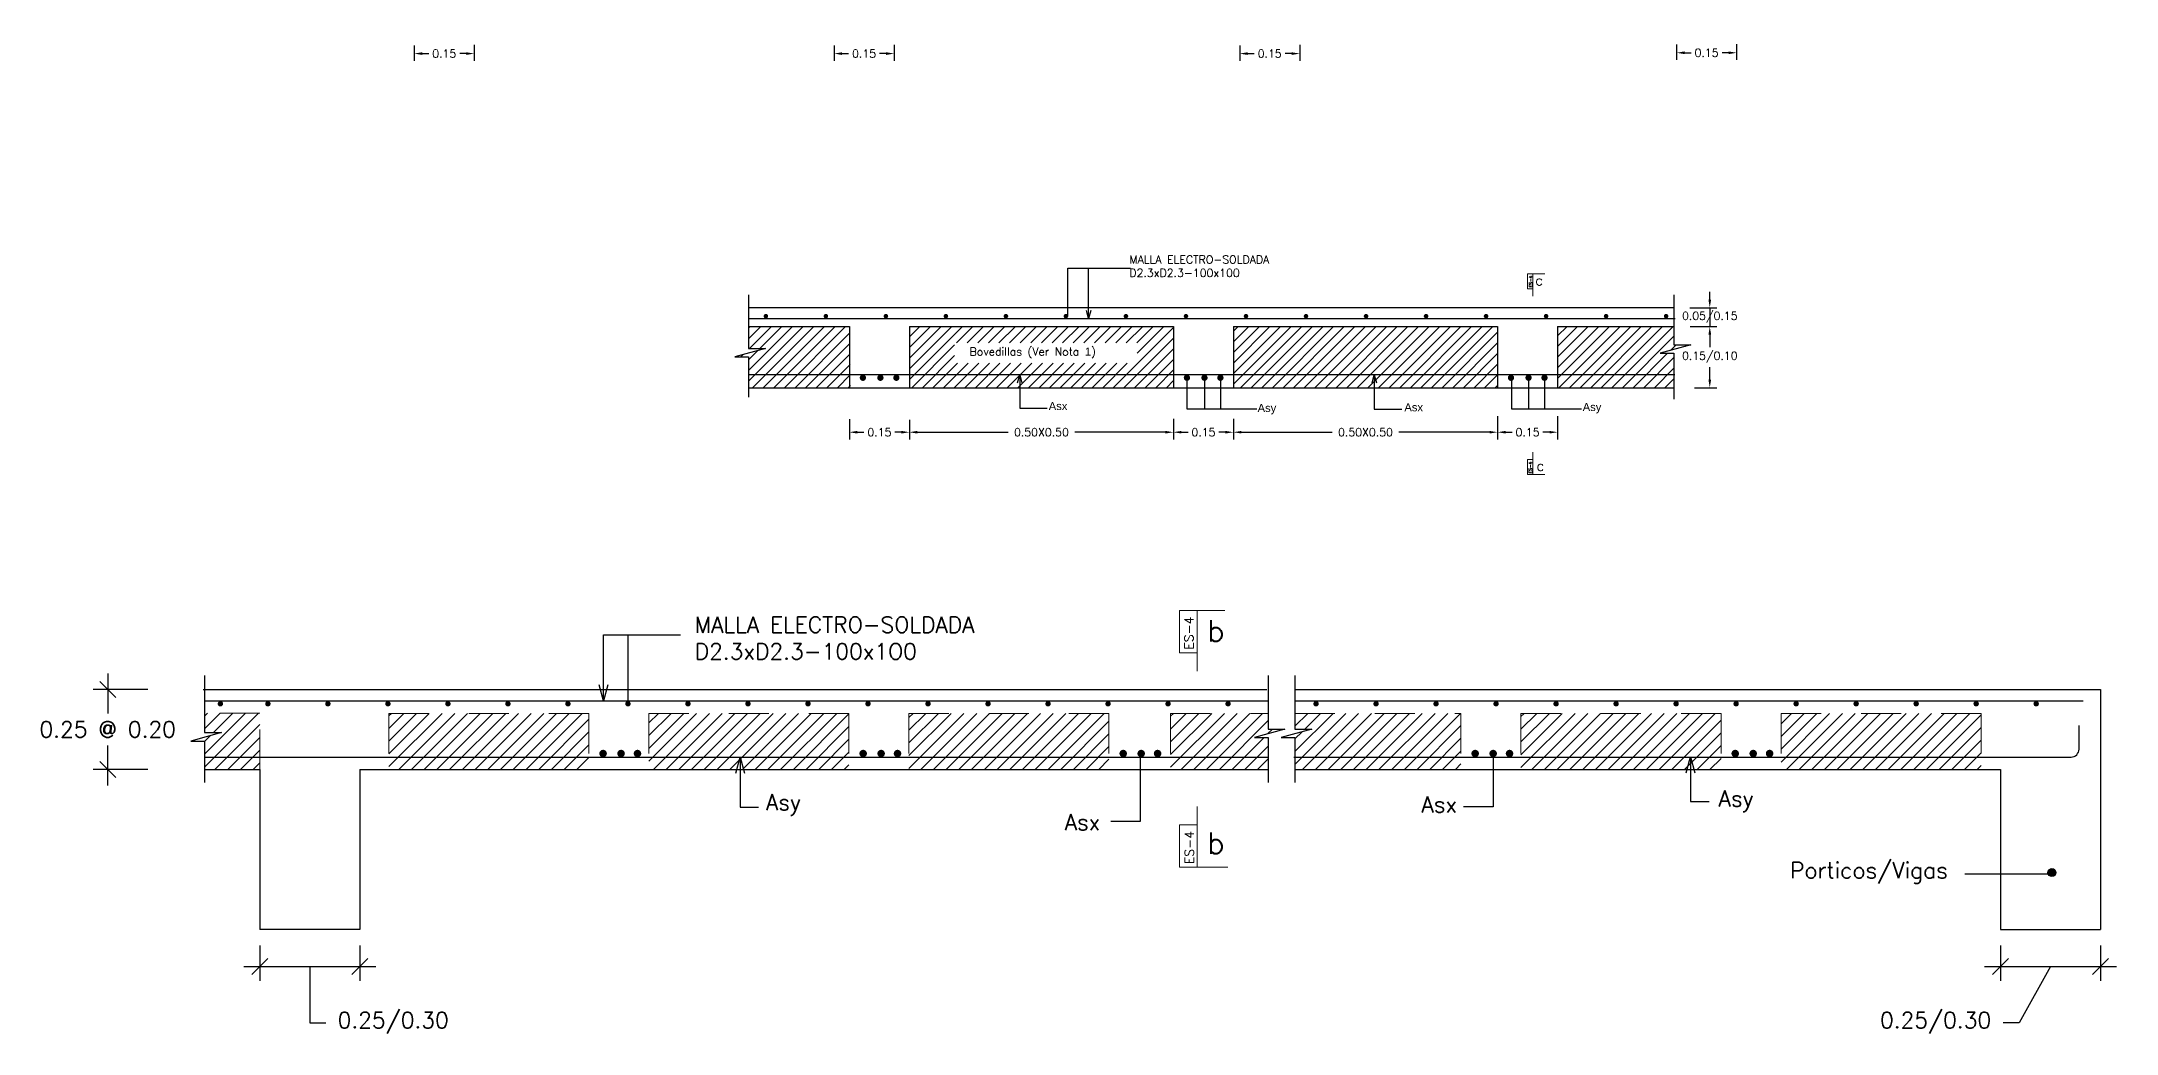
# Model space of a CAD drawing. Header units: metres. Extents: x -44 to 358, y -246 to 48.
# Drawn here: x 3.94 to 9.13, y 15.03 to 17.51 of the extents above; entities that cross this region are included whole.
import ezdxf

# ---------------------------------------------------------------- set-up
doc = ezdxf.new("R2010")
doc.units = ezdxf.units.M
doc.header["$LTSCALE"] = 0.3
doc.header["$PDMODE"] = 3
doc.linetypes.add('HIDDEN2', pattern=[4.7625, 3.175, -1.5875])
for name, color, linetype in [('ACERO', 5, 'Continuous'), ('BP', 3, 'Continuous'), ('DIMTEXTO', 4, 'Continuous'), ('HATCH MUROS', 8, 'Continuous'), ('TEXTOS', 4, 'Continuous')]:
    doc.layers.add(name, color=color, linetype=linetype)
doc.layers.add('BOVEDILLA', color=8, linetype='Continuous', lineweight=5)
doc.layers.add('DETALLES', color=7, linetype='Continuous', lineweight=20)
doc.styles.add('SIMPLEX', font='simplex_.ttf', dxfattribs={"height": 0.2})
doc.styles.add('SMPLEX', font='simplex.shx')
doc.dimstyles.new('Copy of DIM20', dxfattribs={"dimscale": 0.2, "dimtxt": 0.2, "dimasz": 0.2, "dimexe": 0.18, "dimexo": 0.0625, "dimgap": 0.1, "dimtad": 0, "dimtih": 1, "dimtoh": 1, "dimzin": 0, "dimdsep": 46, "dimtxsty": 'SIMPLEX', "dimblk1": 'ARCHTICK', "dimblk2": 'ARCHTICK', "dimsah": 1, "dimcen": 0.09, "dimclrd": 4, "dimclre": 4, "dimclrt": 4, "dimadec": 0, "dimazin": 0, "dimtfac": 1, "dimtofl": 0, "dimtmove": 0, "dimatfit": 3, "dimldrblk": 'OPEN30', "dimfxl": 1, "dimtolj": 1, "dimtzin": 0, "dimarcsym": 0})
doc.dimstyles.new('D-20', dxfattribs={"dimscale": 0.2, "dimtxt": 0.2, "dimasz": 0.2, "dimexe": 0.18, "dimexo": 0.2, "dimgap": 0.1, "dimtad": 0, "dimtih": 1, "dimtoh": 1, "dimzin": 0, "dimdsep": 46, "dimtxsty": 'SMPLEX', "dimblk": 'OBLIQUE', "dimcen": 0.09, "dimdle": 0.2, "dimclrd": 4, "dimclre": 4, "dimclrt": 4, "dimadec": 0, "dimazin": 0, "dimtfac": 1, "dimtofl": 0, "dimtmove": 0, "dimatfit": 3, "dimldrblk": 'OPEN30', "dimfxl": 0.5, "dimfxlon": 1, "dimtolj": 1, "dimtzin": 0, "dimarcsym": 0})
doc.dimstyles.new('DIM-10', dxfattribs={"dimscale": 0.1, "dimtxt": 0.2, "dimasz": 0.2, "dimexe": 0.2, "dimexo": 0.2, "dimgap": 0.1, "dimtad": 0, "dimtih": 1, "dimtoh": 1, "dimzin": 0, "dimdsep": 46, "dimtxsty": 'SMPLEX', "dimblk": 'OBLIQUE', "dimcen": 0.2, "dimclrd": 4, "dimclre": 4, "dimclrt": 4, "dimadec": 0, "dimazin": 0, "dimtfac": 1, "dimtmove": 0, "dimatfit": 3, "dimldrblk": 'OPEN30', "dimfxl": 0.5, "dimfxlon": 1, "dimtolj": 1, "dimtzin": 0, "dimarcsym": 0})
doc.dimstyles.new('DIM10', dxfattribs={"dimscale": 0.1, "dimtxt": 0.2, "dimasz": 0.2, "dimexe": 0.18, "dimexo": 0.0625, "dimgap": 0.1, "dimtad": 0, "dimtih": 1, "dimtoh": 1, "dimzin": 0, "dimdsep": 46, "dimtxsty": 'SIMPLEX', "dimcen": 0.09, "dimclrd": 4, "dimclre": 4, "dimclrt": 4, "dimadec": 0, "dimazin": 0, "dimtfac": 1, "dimtofl": 0, "dimtmove": 0, "dimatfit": 3, "dimfxl": 0.5, "dimfxlon": 1, "dimtolj": 1, "dimtzin": 0, "dimarcsym": 0})
pattern_1 = [(45, (-874.77337, 823.370226), (-0.01325825215, 0.01325825215), [])]
pattern_2 = [(45, (-430.49897, 157.154448), (-0.0159099026, 0.0159099026), [])]

# ---------------------------------------------------------------- blocks, each defined once
blk = doc.blocks.new('*D486')
at = {"layer": 'DEFPOINTS', "color": 0, "transparency": 16777216}
for p in [(6.9397, 17.5085), (7.0897, 17.5101), (7.0897, 17.482)]:
    blk.add_point(p, dxfattribs=at)
at = {"layer": 'DIMTEXTO', "color": 4, "lineweight": -2, "transparency": 16777216}
for p, q in [((6.9397, 17.5022), (6.9397, 17.464)), ((6.9597, 17.482), (6.9761, 17.482)), ((7.0697, 17.482), (7.0532, 17.482)), ((7.0897, 17.5038), (7.0897, 17.464))]:
    blk.add_line(p, q, dxfattribs=at)
at = {"layer": 'DIMTEXTO', "color": 4, "transparency": 16777216}
for points in [[(6.9597, 17.4853), (6.9597, 17.4786), (6.9397, 17.482)], [(7.0697, 17.4853), (7.0697, 17.4786), (7.0897, 17.482)]]:
    blk.add_solid(points, dxfattribs=at)
at = {"layer": 'DIMTEXTO', "color": 4, "transparency": 16777216, "insert": (7.0147, 17.482), "char_height": 0.02, "attachment_point": 5, "style": 'SMPLEX'}
blk.add_mtext('\\A1;0.15', dxfattribs=at)
blk = doc.blocks.new('_OBLIQUE')
at = {"color": 0, "linetype": 'ByBlock'}
blk.add_line((-0.5, -0.5), (0.5, 0.5), dxfattribs=at)
blk = doc.blocks.new('*D139')
at = {"layer": 'DEFPOINTS', "color": 0, "transparency": 16777216}
for p in [(8.0318, 17.5105), (8.1818, 17.5121), (8.1818, 17.484)]:
    blk.add_point(p, dxfattribs=at)
at = {"layer": 'DIMTEXTO', "color": 4, "lineweight": -2, "transparency": 16777216}
for p, q in [((8.0318, 17.5043), (8.0318, 17.466)), ((8.0518, 17.484), (8.0682, 17.484)), ((8.1618, 17.484), (8.1453, 17.484)), ((8.1818, 17.5059), (8.1818, 17.466))]:
    blk.add_line(p, q, dxfattribs=at)
at = {"layer": 'DIMTEXTO', "color": 4, "transparency": 16777216}
for points in [[(8.0518, 17.4874), (8.0518, 17.4807), (8.0318, 17.484)], [(8.1618, 17.4874), (8.1618, 17.4807), (8.1818, 17.484)]]:
    blk.add_solid(points, dxfattribs=at)
at = {"layer": 'DIMTEXTO', "color": 4, "transparency": 16777216, "insert": (8.1068, 17.484), "char_height": 0.02, "attachment_point": 5, "style": 'SMPLEX'}
blk.add_mtext('\\A1;0.15', dxfattribs=at)
blk = doc.blocks.new('*D140')
at = {"layer": 'DEFPOINTS', "color": 0, "transparency": 16777216}
for p in [(5.9259, 17.5085), (6.0759, 17.5101), (6.0759, 17.482)]:
    blk.add_point(p, dxfattribs=at)
at = {"layer": 'DIMTEXTO', "color": 4, "lineweight": -2, "transparency": 16777216}
for p, q in [((5.9259, 17.5022), (5.9259, 17.464)), ((5.9459, 17.482), (5.9623, 17.482)), ((6.0559, 17.482), (6.0395, 17.482)), ((6.0759, 17.5038), (6.0759, 17.464))]:
    blk.add_line(p, q, dxfattribs=at)
at = {"layer": 'DIMTEXTO', "color": 4, "transparency": 16777216}
for points in [[(5.9459, 17.4853), (5.9459, 17.4786), (5.9259, 17.482)], [(6.0559, 17.4853), (6.0559, 17.4786), (6.0759, 17.482)]]:
    blk.add_solid(points, dxfattribs=at)
at = {"layer": 'DIMTEXTO', "color": 4, "transparency": 16777216, "insert": (6.0009, 17.482), "char_height": 0.02, "attachment_point": 5, "style": 'SMPLEX'}
blk.add_mtext('\\A1;0.15', dxfattribs=at)
blk = doc.blocks.new('*D141')
at = {"layer": 'DEFPOINTS', "color": 0, "transparency": 16777216}
for p in [(6.9242, 16.576), (7.5842, 16.5823), (7.5842, 16.536)]:
    blk.add_point(p, dxfattribs=at)
at = {"layer": 'DIMTEXTO', "color": 4, "lineweight": -2, "transparency": 16777216}
for p, q in [((6.9242, 16.5697), (6.9242, 16.518)), ((7.5842, 16.5761), (7.5842, 16.518)), ((6.9442, 16.536), (7.1709, 16.536)), ((7.5642, 16.536), (7.3375, 16.536))]:
    blk.add_line(p, q, dxfattribs=at)
at = {"layer": 'DIMTEXTO', "color": 4, "transparency": 16777216}
for points in [[(6.9442, 16.5393), (6.9442, 16.5327), (6.9242, 16.536)], [(7.5642, 16.5393), (7.5642, 16.5327), (7.5842, 16.536)]]:
    blk.add_solid(points, dxfattribs=at)
at = {"layer": 'DIMTEXTO', "color": 4, "transparency": 16777216, "insert": (7.2542, 16.536), "char_height": 0.02, "attachment_point": 5, "style": 'SMPLEX'}
blk.add_mtext('\\A1;0.50X0.50', dxfattribs=at)
blk = doc.blocks.new('*D142')
at = {"layer": 'DEFPOINTS', "color": 0, "transparency": 16777216}
for p in [(6.1142, 16.5733), (6.7742, 16.576), (6.7742, 16.536)]:
    blk.add_point(p, dxfattribs=at)
at = {"layer": 'DIMTEXTO', "color": 4, "lineweight": -2, "transparency": 16777216}
for p, q in [((6.1142, 16.5671), (6.1142, 16.518)), ((6.7742, 16.5697), (6.7742, 16.518)), ((6.1342, 16.536), (6.3609, 16.536)), ((6.7542, 16.536), (6.5275, 16.536))]:
    blk.add_line(p, q, dxfattribs=at)
at = {"layer": 'DIMTEXTO', "color": 4, "transparency": 16777216}
for points in [[(6.1342, 16.5393), (6.1342, 16.5327), (6.1142, 16.536)], [(6.7542, 16.5393), (6.7542, 16.5327), (6.7742, 16.536)]]:
    blk.add_solid(points, dxfattribs=at)
at = {"layer": 'DIMTEXTO', "color": 4, "transparency": 16777216, "insert": (6.4442, 16.536), "char_height": 0.02, "attachment_point": 5, "style": 'SMPLEX'}
blk.add_mtext('\\A1;0.50X0.50', dxfattribs=at)
blk = doc.blocks.new('*D143')
at = {"layer": 'DEFPOINTS', "color": 0, "transparency": 16777216}
for p in [(5.9642, 16.5747), (6.1142, 16.5733), (6.1142, 16.536)]:
    blk.add_point(p, dxfattribs=at)
at = {"layer": 'DIMTEXTO', "color": 4, "lineweight": -2, "transparency": 16777216}
for p, q in [((5.9642, 16.5684), (5.9642, 16.518)), ((6.1142, 16.5671), (6.1142, 16.518)), ((5.9842, 16.536), (6.0006, 16.536)), ((6.0942, 16.536), (6.0778, 16.536))]:
    blk.add_line(p, q, dxfattribs=at)
at = {"layer": 'DIMTEXTO', "color": 4, "transparency": 16777216}
for points in [[(5.9842, 16.5393), (5.9842, 16.5327), (5.9642, 16.536)], [(6.0942, 16.5393), (6.0942, 16.5327), (6.1142, 16.536)]]:
    blk.add_solid(points, dxfattribs=at)
at = {"layer": 'DIMTEXTO', "color": 4, "transparency": 16777216, "insert": (6.0392, 16.536), "char_height": 0.02, "attachment_point": 5, "style": 'SMPLEX'}
blk.add_mtext('\\A1;0.15', dxfattribs=at)
blk = doc.blocks.new('*D144')
at = {"layer": 'DEFPOINTS', "color": 0, "transparency": 16777216}
for p in [(6.7742, 16.576), (6.9242, 16.576), (6.9242, 16.536)]:
    blk.add_point(p, dxfattribs=at)
at = {"layer": 'DIMTEXTO', "color": 4, "lineweight": -2, "transparency": 16777216}
for p, q in [((6.7742, 16.5697), (6.7742, 16.518)), ((6.9242, 16.5697), (6.9242, 16.518)), ((6.7942, 16.536), (6.8106, 16.536)), ((6.9042, 16.536), (6.8878, 16.536))]:
    blk.add_line(p, q, dxfattribs=at)
at = {"layer": 'DIMTEXTO', "color": 4, "transparency": 16777216}
for points in [[(6.7942, 16.5393), (6.7942, 16.5327), (6.7742, 16.536)], [(6.9042, 16.5393), (6.9042, 16.5327), (6.9242, 16.536)]]:
    blk.add_solid(points, dxfattribs=at)
at = {"layer": 'DIMTEXTO', "color": 4, "transparency": 16777216, "insert": (6.8492, 16.536), "char_height": 0.02, "attachment_point": 5, "style": 'SMPLEX'}
blk.add_mtext('\\A1;0.15', dxfattribs=at)
blk = doc.blocks.new('_Open30')
at = {"color": 0, "lineweight": -2}
for p, q in [((-1, 0.27), (0, 0)), ((0, 0), (-1, -0.27)), ((0, 0), (-1, 0))]:
    blk.add_line(p, q, dxfattribs=at)
blk = doc.blocks.new('*D145')
at = {"layer": 'DEFPOINTS', "color": 0, "transparency": 16777216}
for p in [(7.5842, 16.5823), (7.7342, 16.5823), (7.7342, 16.536)]:
    blk.add_point(p, dxfattribs=at)
at = {"layer": 'DIMTEXTO', "color": 4, "lineweight": -2, "transparency": 16777216}
for p, q in [((7.5842, 16.5761), (7.5842, 16.518)), ((7.7342, 16.5761), (7.7342, 16.518)), ((7.6042, 16.536), (7.6206, 16.536)), ((7.7142, 16.536), (7.6978, 16.536))]:
    blk.add_line(p, q, dxfattribs=at)
at = {"layer": 'DIMTEXTO', "color": 4, "transparency": 16777216}
for points in [[(7.6042, 16.5393), (7.6042, 16.5327), (7.5842, 16.536)], [(7.7142, 16.5393), (7.7142, 16.5327), (7.7342, 16.536)]]:
    blk.add_solid(points, dxfattribs=at)
at = {"layer": 'DIMTEXTO', "color": 4, "transparency": 16777216, "insert": (7.6592, 16.536), "char_height": 0.02, "attachment_point": 5, "style": 'SMPLEX'}
blk.add_mtext('\\A1;0.15', dxfattribs=at)
blk = doc.blocks.new('_ArchTick')
at = {"color": 0, "linetype": 'ByBlock', "const_width": 0.15}
blk.add_lwpolyline([(-0.5, -0.5), (0.5, 0.5)], dxfattribs=at)
blk = doc.blocks.new('*D146')
at = {"layer": 'DEFPOINTS', "color": 0, "transparency": 16777216}
for p in [(8.8413, 15.2936), (9.0913, 15.2936), (9.0913, 15.2015)]:
    blk.add_point(p, dxfattribs=at)
at = {"layer": 'DIMTEXTO', "color": 4, "lineweight": -2, "transparency": 16777216}
for p, q in [((8.8413, 15.2536), (8.8413, 15.1655)), ((9.0913, 15.2536), (9.0913, 15.1655)), ((8.8013, 15.2015), (9.1313, 15.2015)), ((8.9663, 15.2015), (8.8877, 15.0605)), ((8.8877, 15.0605), (8.8477, 15.0605))]:
    blk.add_line(p, q, dxfattribs=at)
at = {"layer": 'DIMTEXTO', "color": 4, "lineweight": -2, "transparency": 16777216, "xscale": 0.04000000000000001, "yscale": 0.04000000000000001, "zscale": 0.04000000000000001, "rotation": 180}
blk.add_blockref('_OBLIQUE', (8.8413, 15.2015), dxfattribs=at)
at = {"layer": 'DIMTEXTO', "color": 4, "lineweight": -2, "transparency": 16777216, "xscale": 0.04000000000000001, "yscale": 0.04000000000000001, "zscale": 0.04000000000000001}
blk.add_blockref('_OBLIQUE', (9.0913, 15.2015), dxfattribs=at)
at = {"layer": 'DIMTEXTO', "color": 4, "transparency": 16777216, "insert": (8.6791, 15.0605), "char_height": 0.04, "attachment_point": 5, "style": 'SMPLEX'}
blk.add_mtext('\\A1;0.25/0.30', dxfattribs=at)
blk = doc.blocks.new('*D147')
at = {"layer": 'DEFPOINTS', "color": 0, "transparency": 16777216}
for p in [(4.3493, 15.8936), (4.1103, 15.6936), (4.3526, 15.6936)]:
    blk.add_point(p, dxfattribs=at)
at = {"layer": 'DIMTEXTO', "color": 4, "lineweight": -2, "transparency": 16777216}
for p, q in [((4.1103, 15.9336), (4.1103, 15.8336)), ((4.2103, 15.8936), (4.0743, 15.8936)), ((4.1103, 15.6536), (4.1103, 15.7536)), ((4.2103, 15.6936), (4.0743, 15.6936))]:
    blk.add_line(p, q, dxfattribs=at)
at = {"layer": 'DIMTEXTO', "color": 4, "lineweight": -2, "transparency": 16777216, "xscale": 0.04000000000000001, "yscale": 0.04000000000000001, "zscale": 0.04000000000000001}
for p, rotation in [((4.1103, 15.8936), 90), ((4.1103, 15.6936), 270)]:
    blk.add_blockref('_OBLIQUE', p, dxfattribs=dict(at, rotation=rotation))
at = {"layer": 'DIMTEXTO', "color": 4, "transparency": 16777216, "insert": (4.1103, 15.7936), "char_height": 0.04, "attachment_point": 5, "style": 'SMPLEX'}
blk.add_mtext('\\A1;0.25 @ 0.20', dxfattribs=at)
blk = doc.blocks.new('*D148')
at = {"layer": 'DIMTEXTO', "color": 4, "lineweight": -2, "transparency": 16777216}
for p, q in [((8.1147, 16.867), (8.1147, 16.887)), ((8.0647, 16.847), (8.1327, 16.847)), ((8.0655, 16.8), (8.1327, 16.8)), ((8.1147, 16.78), (8.1147, 16.76))]:
    blk.add_line(p, q, dxfattribs=at)
at = {"layer": 'DIMTEXTO', "color": 4, "transparency": 16777216, "insert": (8.1147, 16.8235), "char_height": 0.02, "attachment_point": 5, "style": 'SMPLEX', "bg_fill": 3, "box_fill_scale": 1.1, "bg_fill_color": 256, "bg_fill_true_color": 13158600, "bg_fill_transparency": 0}
blk.add_mtext('\\A1;0.05/0.15', dxfattribs=at)
at = {"layer": 'DEFPOINTS', "color": 0, "transparency": 16777216}
for p in [(8.0546, 16.847), (8.0592, 16.8), (8.1147, 16.8)]:
    blk.add_point(p, dxfattribs=at)
at = {"layer": 'DIMTEXTO', "color": 4, "lineweight": -2, "transparency": 16777216}
blk.add_line((8.1147, 16.847), (8.1147, 16.8), dxfattribs=at)
at = {"layer": 'DIMTEXTO', "color": 4, "transparency": 16777216}
for points in [[(8.1114, 16.867), (8.1181, 16.867), (8.1147, 16.847)], [(8.1114, 16.78), (8.1181, 16.78), (8.1147, 16.8)]]:
    blk.add_solid(points, dxfattribs=at)
blk = doc.blocks.new('*D149')
at = {"layer": 'DEFPOINTS', "color": 0, "transparency": 16777216}
for p in [(8.0592, 16.8), (8.0706, 16.6472), (8.1147, 16.6472)]:
    blk.add_point(p, dxfattribs=at)
at = {"layer": 'DIMTEXTO', "color": 4, "lineweight": -2, "transparency": 16777216}
for p, q in [((8.0655, 16.8), (8.1327, 16.8)), ((8.1147, 16.78), (8.1147, 16.7489)), ((8.1147, 16.6672), (8.1147, 16.6984)), ((8.0769, 16.6472), (8.1327, 16.6472))]:
    blk.add_line(p, q, dxfattribs=at)
at = {"layer": 'DIMTEXTO', "color": 4, "transparency": 16777216}
for points in [[(8.1114, 16.78), (8.1181, 16.78), (8.1147, 16.8)], [(8.1114, 16.6672), (8.1181, 16.6672), (8.1147, 16.6472)]]:
    blk.add_solid(points, dxfattribs=at)
at = {"layer": 'DIMTEXTO', "color": 4, "transparency": 16777216, "insert": (8.1147, 16.7236), "char_height": 0.02, "attachment_point": 5, "style": 'SMPLEX'}
blk.add_mtext('\\A1;0.15/0.10', dxfattribs=at)
blk = doc.blocks.new('*D131')
at = {"layer": 'DEFPOINTS', "color": 0, "transparency": 16777216}
for p in [(4.4903, 15.2936), (4.7403, 15.2936), (4.7403, 15.2015)]:
    blk.add_point(p, dxfattribs=at)
at = {"layer": 'DIMTEXTO', "color": 4, "lineweight": -2, "transparency": 16777216}
for p, q in [((4.4903, 15.2536), (4.4903, 15.1655)), ((4.7403, 15.2536), (4.7403, 15.1655)), ((4.4503, 15.2015), (4.7803, 15.2015)), ((4.6153, 15.2015), (4.6153, 15.0605)), ((4.6153, 15.0605), (4.6553, 15.0605))]:
    blk.add_line(p, q, dxfattribs=at)
at = {"layer": 'DIMTEXTO', "color": 4, "lineweight": -2, "transparency": 16777216, "xscale": 0.04000000000000001, "yscale": 0.04000000000000001, "zscale": 0.04000000000000001, "rotation": 180}
blk.add_blockref('_OBLIQUE', (4.4903, 15.2015), dxfattribs=at)
at = {"layer": 'DIMTEXTO', "color": 4, "lineweight": -2, "transparency": 16777216, "xscale": 0.04000000000000001, "yscale": 0.04000000000000001, "zscale": 0.04000000000000001}
blk.add_blockref('_OBLIQUE', (4.7403, 15.2015), dxfattribs=at)
at = {"layer": 'DIMTEXTO', "color": 4, "transparency": 16777216, "insert": (4.8239, 15.0605), "char_height": 0.04, "attachment_point": 5, "style": 'SMPLEX'}
blk.add_mtext('\\A1;0.25/0.30', dxfattribs=at)
blk = doc.blocks.new('*D191')
at = {"layer": 'DEFPOINTS', "color": 0, "transparency": 16777216}
for p in [(4.8765, 17.5085), (5.0265, 17.5101), (5.0265, 17.482)]:
    blk.add_point(p, dxfattribs=at)
at = {"layer": 'DIMTEXTO', "color": 4, "lineweight": -2, "transparency": 16777216}
for p, q in [((4.8765, 17.5022), (4.8765, 17.464)), ((4.8965, 17.482), (4.9129, 17.482)), ((5.0065, 17.482), (4.9901, 17.482)), ((5.0265, 17.5038), (5.0265, 17.464))]:
    blk.add_line(p, q, dxfattribs=at)
at = {"layer": 'DIMTEXTO', "color": 4, "transparency": 16777216}
for points in [[(4.8965, 17.4853), (4.8965, 17.4786), (4.8765, 17.482)], [(5.0065, 17.4853), (5.0065, 17.4786), (5.0265, 17.482)]]:
    blk.add_solid(points, dxfattribs=at)
at = {"layer": 'DIMTEXTO', "color": 4, "transparency": 16777216, "insert": (4.9515, 17.482), "char_height": 0.02, "attachment_point": 5, "style": 'SMPLEX'}
blk.add_mtext('\\A1;0.15', dxfattribs=at)

msp = doc.modelspace()

# ---------------------------------------------------------------- hatches: boundary and pattern name
at = {"layer": 'DIMTEXTO'}
msp.add_hatch(color=256, dxfattribs=at).paths.add_polyline_path([(8.9598799, 15.4356514, 1), (8.9798799, 15.4356514, 1)])
at = {"layer": 'HATCH MUROS'}
h = msp.add_hatch(dxfattribs=at)
h.set_pattern_fill('ANSI31', color=8, scale=0.15, style=0)
h.set_pattern_definition(pattern_1)
h.paths.add_polyline_path([(5.9641977, 16.800229), (5.7121148, 16.800229), (5.7121148, 16.7451924), (5.7541516, 16.7451924), (5.6779598, 16.7242048), (5.7121148, 16.7242048), (5.7146361, 16.647229), (5.966719, 16.647229)])
h.paths.add_polyline_path([(5.7171573, 16.697229), (5.966719, 16.647229)], flags=16)
h = msp.add_hatch(dxfattribs=at)
h.set_pattern_fill('ANSI31', color=8, scale=0.15, style=0)
h.set_pattern_definition(pattern_1)
h.paths.add_polyline_path([(6.1141977, 16.800229), (6.1141977, 16.6799413), (6.7741977, 16.6799413), (6.7741977, 16.800229)])
h.paths.add_polyline_path([(6.1141977, 16.647229), (6.7741977, 16.647229), (6.7741977, 16.6799413), (6.1141977, 16.6799413)])
h.paths.add_polyline_path([(6.227328, 16.7592735), (6.6838952, 16.7592735), (6.6838952, 16.7086783), (6.227328, 16.7086783)], flags=16)
h = msp.add_hatch(dxfattribs=at)
h.set_pattern_fill('ANSI31', color=8, scale=0.15, style=0)
h.set_pattern_definition(pattern_1)
h.paths.add_polyline_path([(6.9241977, 16.647229), (7.5841977, 16.647229), (7.5841977, 16.6549413), (6.9241977, 16.6549413)])
h.paths.add_polyline_path([(7.5841977, 16.800229), (6.9241977, 16.800229), (6.9241977, 16.6549413), (7.5841977, 16.6549413)])
h = msp.add_hatch(dxfattribs=at)
h.set_pattern_fill('ANSI31', color=8, scale=0.15, style=0)
h.set_pattern_definition(pattern_1)
h.paths.add_polyline_path([(8.0250408, 16.6799413), (8.0250408, 16.7334176), (7.9908857, 16.7334176), (8.0670775, 16.7544052), (8.0250408, 16.7544052), (8.0250408, 16.800229), (7.7341977, 16.800229), (7.7341977, 16.6799413)])
h.paths.add_polyline_path([(8.0250408, 16.6799413), (7.7341977, 16.6799413), (7.7341977, 16.647229), (8.0250408, 16.647229)])
h = msp.add_hatch(dxfattribs=at)
h.set_pattern_fill('ANSI31', color=8, scale=0.18, style=0)
h.set_pattern_definition([(45, (-430.467695, 157.167708), (-0.0159099026, 0.0159099026), [])])
h.paths.add_polyline_path([(4.3946681, 15.7854867), (4.3184763, 15.7644992), (4.3526313, 15.7644992), (4.3526313, 15.6936237), (4.4903244, 15.6936237), (4.4903244, 15.8337781), (4.3526313, 15.8337781), (4.3526313, 15.7854867)])
h = msp.add_hatch(dxfattribs=at)
h.set_pattern_fill('ANSI31', color=8, scale=0.18, style=0)
h.set_pattern_definition(pattern_2)
h.paths.add_polyline_path([(5.3130776, 15.7240458), (5.3130776, 15.8336237), (4.8130776, 15.8336237), (4.8130776, 15.7240458)])
h.paths.add_polyline_path([(4.8130776, 15.6936237), (5.3130776, 15.6936237), (5.3130776, 15.7240458), (4.8130776, 15.7240458)])
h = msp.add_hatch(dxfattribs=at)
h.set_pattern_fill('ANSI31', color=8, scale=0.18, style=0)
h.set_pattern_definition(pattern_2)
h.paths.add_polyline_path([(5.9630776, 15.7240458), (5.9630776, 15.8336237), (5.4630776, 15.8336237), (5.4630776, 15.7240458)])
h.paths.add_polyline_path([(5.4630776, 15.6936237), (5.9630776, 15.6936237), (5.9630776, 15.7240458), (5.4630776, 15.7240458)])
h = msp.add_hatch(dxfattribs=at)
h.set_pattern_fill('ANSI31', color=8, scale=0.18, style=0)
h.set_pattern_definition(pattern_2)
h.paths.add_polyline_path([(6.6130776, 15.7240458), (6.6130776, 15.8336237), (6.1130776, 15.8336237), (6.1130776, 15.7240458)])
h.paths.add_polyline_path([(6.1130776, 15.6936237), (6.6130776, 15.6936237), (6.6130776, 15.7240458), (6.1130776, 15.7240458)])
h = msp.add_hatch(dxfattribs=at)
h.set_pattern_fill('ANSI31', color=8, scale=0.18, style=0)
h.set_pattern_definition([(45, (-430.49897, 157.171618), (-0.0159099026, 0.0159099026), [])])
h.paths.add_polyline_path([(7.0108159, 15.7240458), (7.0108159, 15.7733933), (6.9766608, 15.7733933), (7.0528526, 15.7943809), (7.0108159, 15.7943809), (7.0108159, 15.8336237), (6.7670776, 15.8336237), (6.7670776, 15.7240458)])
h.paths.add_polyline_path([(6.7670776, 15.6936237), (7.0108159, 15.6936237), (7.0108159, 15.7240458), (6.7670776, 15.7240458)])
h = msp.add_hatch(dxfattribs=at)
h.set_pattern_fill('ANSI31', color=8, scale=0.18, style=0)
h.set_pattern_definition(pattern_2)
h.paths.add_polyline_path([(7.4928052, 15.7242033), (7.4928052, 15.8336237), (7.0776728, 15.8336237), (7.0776728, 15.7943809), (7.1197095, 15.7943809), (7.0435177, 15.7733933), (7.0776728, 15.7733933), (7.0776728, 15.7242033)])
h.paths.add_polyline_path([(7.0776728, 15.6936237), (7.4928052, 15.6936237), (7.4928052, 15.7242033), (7.0776728, 15.7242033)])
h = msp.add_hatch(dxfattribs=at)
h.set_pattern_fill('ANSI31', color=8, scale=0.18, style=0)
h.set_pattern_definition(pattern_2)
h.paths.add_polyline_path([(8.1428052, 15.7242033), (8.1428052, 15.8336237), (7.6428052, 15.8336237), (7.6428052, 15.7242033)])
h.paths.add_polyline_path([(7.6428052, 15.6936237), (8.1428052, 15.6936237), (8.1428052, 15.7242033), (7.6428052, 15.7242033)])
h = msp.add_hatch(dxfattribs=at)
h.set_pattern_fill('ANSI31', color=8, scale=0.18, style=0)
h.set_pattern_definition(pattern_2)
h.paths.add_polyline_path([(8.7928052, 15.7242033), (8.7928052, 15.8336237), (8.2928052, 15.8336237), (8.2928052, 15.7242033)])
h.paths.add_polyline_path([(8.2928052, 15.6936237), (8.7928052, 15.6936237), (8.7928052, 15.7242033), (8.2928052, 15.7242033)])

# ---------------------------------------------------------------- linework, layer by layer
for p, q in [((5.711224, 16.847229), (8.0250408, 16.847229)), ((5.7121148, 16.800229), (5.9641977, 16.800229)), ((5.9641977, 16.800229), (5.9641977, 16.647229)), ((6.1141977, 16.800229), (6.7741977, 16.800229)), ((6.1141977, 16.800229), (6.1141977, 16.647229)), ((6.7741977, 16.800229), (6.7741977, 16.647229)), ((6.9241977, 16.800229), (7.5841977, 16.800229)), ((6.9241977, 16.800229), (6.9241977, 16.647229)), ((7.5841977, 16.800229), (7.5841977, 16.647229)), ((7.7341977, 16.800229), (8.0250408, 16.800229)), ((7.7341977, 16.800229), (7.7341977, 16.647229)), ((5.7121148, 16.647229), (8.0250408, 16.647229)), ((4.3493068, 15.8936237), (7.0075702, 15.8936237)), ((7.0776728, 15.8936237), (9.0913169, 15.8936237)), ((9.0913169, 15.8936237), (9.0913169, 15.2936237)), ((4.3526313, 15.6936237), (4.4903244, 15.6936237)), ((4.4903244, 15.6936237), (4.4903244, 15.2936237)), ((4.7403244, 15.6936237), (4.7403244, 15.2936237)), ((4.7403244, 15.6936237), (7.0108159, 15.6936237)), ((7.0776728, 15.6936237), (8.8413169, 15.6936237)), ((8.8413169, 15.6936237), (8.8413169, 15.2936237)), ((4.7403244, 15.2936237), (4.4903244, 15.2936237)), ((8.8413169, 15.2936237), (9.0913169, 15.2936237))]:
    msp.add_line(p, q)
at = {"layer": 'ACERO'}
for p, q in [((5.7121148, 16.820229), (8.0280952, 16.820229)), ((4.3526313, 15.8648458), (7.0108159, 15.8648458)), ((7.0783636, 15.8648458), (9.047963, 15.8648458)), ((9.0376472, 15.7442033), (9.0376472, 15.8036384)), ((4.3526313, 15.7240458), (7.0108159, 15.7240458)), ((7.0748505, 15.7242033), (9.0176472, 15.7242033))]:
    msp.add_line(p, q, dxfattribs=at)
at = {"layer": 'ACERO', "ltscale": 0.15}
msp.add_line((5.7121148, 16.6799413), (8.0274306, 16.6799413), dxfattribs=at)
at = {"layer": 'ACERO'}
for points, const_width in [([(5.7527034, 16.8259404, 1), (5.7583284, 16.8259404, 1)], 0.005625), ([(5.9027034, 16.8259404, 1), (5.9083284, 16.8259404, 1)], 0.005625), ([(6.0527034, 16.8259404, 1), (6.0583284, 16.8259404, 1)], 0.005625), ([(6.2027034, 16.8259404, 1), (6.2083284, 16.8259404, 1)], 0.005625), ([(6.3527034, 16.8259404, 1), (6.3583284, 16.8259404, 1)], 0.005625), ([(6.5027034, 16.8259404, 1), (6.5083284, 16.8259404, 1)], 0.005625), ([(6.6527034, 16.8259404, 1), (6.6583284, 16.8259404, 1)], 0.005625), ([(6.8027034, 16.8259404, 1), (6.8083284, 16.8259404, 1)], 0.005625), ([(6.9527034, 16.8259404, 1), (6.9583284, 16.8259404, 1)], 0.005625), ([(7.1027034, 16.8259404, 1), (7.1083284, 16.8259404, 1)], 0.005625), ([(7.2527034, 16.8259404, 1), (7.2583284, 16.8259404, 1)], 0.005625), ([(7.4027034, 16.8259404, 1), (7.4083284, 16.8259404, 1)], 0.005625), ([(7.5527034, 16.8259404, 1), (7.5583284, 16.8259404, 1)], 0.005625), ([(7.7027034, 16.8259404, 1), (7.7083284, 16.8259404, 1)], 0.005625), ([(7.8527034, 16.8259404, 1), (7.8583284, 16.8259404, 1)], 0.005625), ([(8.0027034, 16.8259404, 1), (8.0083284, 16.8259404, 1)], 0.005625), ([(5.9940044, 16.6720312, 1), (6.0018169, 16.6720312, 1)], 0.0078125), ([(6.037845, 16.6720312, 1), (6.0456575, 16.6720312, 1)], 0.0078125), ([(6.0777013, 16.6720312, 1), (6.0855138, 16.6720312, 1)], 0.0078125), ([(6.8040044, 16.6720312, 1), (6.8118169, 16.6720312, 1)], 0.0078125), ([(6.847845, 16.6720312, 1), (6.8556575, 16.6720312, 1)], 0.0078125), ([(6.8877013, 16.6720312, 1), (6.8955138, 16.6720312, 1)], 0.0078125), ([(7.6140044, 16.6720312, 1), (7.6218169, 16.6720312, 1)], 0.0078125), ([(7.657845, 16.6720312, 1), (7.6656575, 16.6720312, 1)], 0.0078125), ([(7.6977013, 16.6720312, 1), (7.7055138, 16.6720312, 1)], 0.0078125), ([(4.3886391, 15.8575631, 1), (4.3953891, 15.8575631, 1)], 0.00675), ([(4.5073636, 15.8575631, 1), (4.5141136, 15.8575631, 1)], 0.00675), ([(4.6573636, 15.8575631, 1), (4.6641136, 15.8575631, 1)], 0.00675), ([(4.8073636, 15.8575631, 1), (4.8141136, 15.8575631, 1)], 0.00675), ([(4.9573636, 15.8575631, 1), (4.9641136, 15.8575631, 1)], 0.00675), ([(5.1073636, 15.8575631, 1), (5.1141136, 15.8575631, 1)], 0.00675), ([(5.2573636, 15.8575631, 1), (5.2641136, 15.8575631, 1)], 0.00675), ([(5.4073636, 15.8575631, 1), (5.4141136, 15.8575631, 1)], 0.00675), ([(5.5573636, 15.8575631, 1), (5.5641136, 15.8575631, 1)], 0.00675), ([(5.7073636, 15.8575631, 1), (5.7141136, 15.8575631, 1)], 0.00675), ([(5.8573636, 15.8575631, 1), (5.8641136, 15.8575631, 1)], 0.00675), ([(6.0073636, 15.8575631, 1), (6.0141136, 15.8575631, 1)], 0.00675), ([(6.1573636, 15.8575631, 1), (6.1641136, 15.8575631, 1)], 0.00675), ([(6.3073636, 15.8575631, 1), (6.3141136, 15.8575631, 1)], 0.00675), ([(6.4573636, 15.8575631, 1), (6.4641136, 15.8575631, 1)], 0.00675), ([(6.6073636, 15.8575631, 1), (6.6141136, 15.8575631, 1)], 0.00675), ([(6.7573636, 15.8575631, 1), (6.7641136, 15.8575631, 1)], 0.00675), ([(6.9073636, 15.8575631, 1), (6.9141136, 15.8575631, 1)], 0.00675), ([(7.1272235, 15.8575631, 1), (7.1339735, 15.8575631, 1)], 0.00675), ([(7.2772235, 15.8575631, 1), (7.2839735, 15.8575631, 1)], 0.00675), ([(7.4272235, 15.8575631, 1), (7.4339735, 15.8575631, 1)], 0.00675), ([(7.5772235, 15.8575631, 1), (7.5839735, 15.8575631, 1)], 0.00675), ([(7.7272235, 15.8575631, 1), (7.7339735, 15.8575631, 1)], 0.00675), ([(7.8772235, 15.8575631, 1), (7.8839735, 15.8575631, 1)], 0.00675), ([(8.0272235, 15.8575631, 1), (8.0339735, 15.8575631, 1)], 0.00675), ([(8.1772235, 15.8575631, 1), (8.1839735, 15.8575631, 1)], 0.00675), ([(8.3272235, 15.8575631, 1), (8.3339735, 15.8575631, 1)], 0.00675), ([(8.4772235, 15.8575631, 1), (8.4839735, 15.8575631, 1)], 0.00675), ([(8.6272235, 15.8575631, 1), (8.6339735, 15.8575631, 1)], 0.00675), ([(8.7772235, 15.8575631, 1), (8.7839735, 15.8575631, 1)], 0.00675), ([(8.9272235, 15.8575631, 1), (8.9339735, 15.8575631, 1)], 0.00675), ([(5.3439136, 15.7332182, 1), (5.3532886, 15.7332182, 1)], 0.009375), ([(5.3888673, 15.7332182, 1), (5.3982423, 15.7332182, 1)], 0.009375), ([(5.4298298, 15.7332182, 1), (5.4392048, 15.7332182, 1)], 0.009375), ([(5.9939136, 15.7332182, 1), (6.0032886, 15.7332182, 1)], 0.009375), ([(6.0388673, 15.7332182, 1), (6.0482423, 15.7332182, 1)], 0.009375), ([(6.0798298, 15.7332182, 1), (6.0892048, 15.7332182, 1)], 0.009375), ([(6.6439136, 15.7332182, 1), (6.6532886, 15.7332182, 1)], 0.009375), ([(6.6888673, 15.7332182, 1), (6.6982423, 15.7332182, 1)], 0.009375), ([(6.7298298, 15.7332182, 1), (6.7392048, 15.7332182, 1)], 0.009375), ([(7.5236412, 15.7332182, 1), (7.5330162, 15.7332182, 1)], 0.009375), ([(7.5685948, 15.7332182, 1), (7.5779698, 15.7332182, 1)], 0.009375), ([(7.6095573, 15.7332182, 1), (7.6189323, 15.7332182, 1)], 0.009375), ([(8.1736412, 15.7332182, 1), (8.1830162, 15.7332182, 1)], 0.009375), ([(8.2185948, 15.7332182, 1), (8.2279698, 15.7332182, 1)], 0.009375), ([(8.2595573, 15.7332182, 1), (8.2689323, 15.7332182, 1)], 0.009375)]:
    msp.add_lwpolyline(points, format="xyb", close=True, dxfattribs=dict(at, const_width=const_width))
msp.add_arc((9.0176472, 15.7442033), 0.02, 270, 0, dxfattribs=at)
at = {"layer": 'BOVEDILLA', "color": 8, "linetype": 'HIDDEN2', "ltscale": 0.0005}
for p, q in [((4.4903244, 15.8337781), (4.3526313, 15.8337781)), ((4.4903244, 15.6936237), (4.4903244, 15.8337781)), ((4.8130776, 15.8336237), (4.8130776, 15.6936237)), ((4.8130776, 15.8336237), (5.3130776, 15.8336237)), ((5.3130776, 15.8336237), (5.3130776, 15.6936237)), ((5.4630776, 15.8336237), (5.9630776, 15.8336237)), ((5.4630776, 15.8336237), (5.4630776, 15.6936237)), ((5.9630776, 15.8336237), (5.9630776, 15.6936237)), ((6.1130776, 15.8336237), (6.6130776, 15.8336237)), ((6.1130776, 15.8336237), (6.1130776, 15.6936237)), ((6.6130776, 15.8336237), (6.6130776, 15.6936237)), ((6.7670776, 15.8336237), (7.0108159, 15.8336237)), ((6.7670776, 15.8336237), (6.7670776, 15.6936237)), ((7.0776728, 15.8336237), (7.4928052, 15.8336237)), ((7.4928052, 15.8336237), (7.4928052, 15.6936237)), ((7.6428052, 15.8336237), (8.1428052, 15.8336237)), ((7.6428052, 15.8336237), (7.6428052, 15.6936237)), ((8.1428052, 15.8336237), (8.1428052, 15.6936237)), ((8.2928052, 15.8336237), (8.2928052, 15.6936237)), ((8.2928052, 15.8336237), (8.7928052, 15.8336237)), ((8.7928052, 15.8336237), (8.7928052, 15.6936237))]:
    msp.add_line(p, q, dxfattribs=at)
at = {"layer": 'BP'}
for points in [[(6.5100485, 16.8274503), (6.5100485, 16.9461858), (6.66684, 16.9461858)], [(6.5100485, 16.8274503), (6.5100485, 16.9461858), (6.66684, 16.9461858)], [(5.7121148, 16.8796005), (5.7121148, 16.7451924), (5.7541516, 16.7451924), (5.6779598, 16.7242048), (5.7121148, 16.7242048), (5.7121148, 16.6238046)], [(5.7121148, 16.8796005), (5.7121148, 16.7451924), (5.7541516, 16.7451924), (5.6779598, 16.7242048), (5.7121148, 16.7242048), (5.7121148, 16.6238046)], [(8.0250408, 16.8796005), (8.0250408, 16.7544052), (8.0670775, 16.7544052), (7.9908857, 16.7334176), (8.0250408, 16.7334176), (8.0250408, 16.6186201)], [(6.8074426, 16.6733865), (6.8074426, 16.5947943), (6.9827036, 16.5947943)], [(6.8074426, 16.6733865), (6.8074426, 16.5947943), (6.9827036, 16.5947943)], [(6.851561, 16.6757044), (6.851561, 16.5947943)], [(6.851561, 16.6757044), (6.851561, 16.5947943)], [(6.8920798, 16.6710686), (6.8920798, 16.5947943)], [(6.8920798, 16.6710686), (6.8920798, 16.5947943)], [(7.6187495, 16.6733865), (7.6187495, 16.5944657), (7.7940105, 16.5944657)], [(7.6187495, 16.6733865), (7.6187495, 16.5944657), (7.7940105, 16.5944657)], [(7.6614149, 16.6757044), (7.6614149, 16.5944657)], [(7.6614149, 16.6757044), (7.6614149, 16.5944657)], [(7.7015635, 16.6710686), (7.7015635, 16.5944657)], [(7.7015635, 16.6710686), (7.7015635, 16.5944657)], [(4.3526313, 15.9285372), (4.3526313, 15.7854867), (4.3946681, 15.7854867), (4.3184763, 15.7644992), (4.3526313, 15.7644992), (4.3526313, 15.6611002)], [(4.3526313, 15.9285372), (4.3526313, 15.7854867), (4.3946681, 15.7854867), (4.3184763, 15.7644992), (4.3526313, 15.7644992), (4.3526313, 15.6611002)], [(7.0108159, 15.9285372), (7.0108159, 15.7943809), (7.0528526, 15.7943809), (6.9766608, 15.7733933), (7.0108159, 15.7733933), (7.0108159, 15.6611002)], [(7.0108159, 15.9285372), (7.0108159, 15.7943809), (7.0528526, 15.7943809), (6.9766608, 15.7733933), (7.0108159, 15.7733933), (7.0108159, 15.6611002)], [(7.0776728, 15.9285372), (7.0776728, 15.7943809), (7.1197095, 15.7943809), (7.0435177, 15.7733933), (7.0776728, 15.7733933), (7.0776728, 15.6611002)], [(7.0776728, 15.9285372), (7.0776728, 15.7943809), (7.1197095, 15.7943809), (7.0435177, 15.7733933), (7.0776728, 15.7733933), (7.0776728, 15.6611002)], [(8.9689201, 15.4319915), (8.7521452, 15.4319915)], [(8.9689201, 15.4319915), (8.7521452, 15.4319915)]]:
    msp.add_lwpolyline(points, dxfattribs=at)
at = {"layer": 'DETALLES', "color": 6, "linetype": 'Continuous', "ltscale": 0.01}
for p, q in [((7.7020716, 16.9315996), (7.6723556, 16.9315996)), ((7.7020716, 16.4305045), (7.6723556, 16.4305045)), ((6.9026281, 16.0906709), (6.8330691, 16.0906709)), ((6.909738, 15.4491677), (6.8331847, 15.4491677))]:
    msp.add_line(p, q, dxfattribs=at)
at = {"layer": 'DETALLES', "color": 5, "linetype": 'Continuous', "ltscale": 0.01}
for p, q in [((7.6723556, 16.8758522), (7.6723556, 16.9315996)), ((7.6723556, 16.486252), (7.6723556, 16.4305045)), ((6.8330691, 15.9387738), (6.8330691, 16.0906709)), ((6.8331847, 15.4491677), (6.8331847, 15.6010648))]:
    msp.add_line(p, q, dxfattribs=at)
at = {"layer": 'DETALLES', "color": 8, "linetype": 'Continuous', "ltscale": 0.01}
for points in [[(7.6588481, 16.8943649), (7.6723556, 16.8943649), (7.6723556, 16.9315996), (7.6588481, 16.9315996)], [(7.6588481, 16.4677393), (7.6723556, 16.4677393), (7.6723556, 16.4305045), (7.6588481, 16.4305045)], [(6.7894078, 15.98447), (6.8330691, 15.98447), (6.8330691, 16.0906709), (6.7894078, 16.0906709)], [(6.7895234, 15.4491677), (6.8331847, 15.4491677), (6.8331847, 15.5553686), (6.7895234, 15.5553686)]]:
    msp.add_lwpolyline(points, close=True, dxfattribs=at)
at = {"layer": 'DIMTEXTO', "color": 4}
msp.add_line((5.4109889, 15.8584648), (5.4109889, 16.0293927), dxfattribs=at)
for points in [[(6.6913017, 15.7220116), (6.6913017, 15.5635984), (6.6172889, 15.5635984)], [(7.5733631, 15.7220116), (7.5733631, 15.5997544), (7.4993503, 15.5997544)]]:
    msp.add_lwpolyline(points, dxfattribs=at)
at = {"layer": 'DIMTEXTO'}
msp.add_circle((8.9698799, 15.4356514), 0.01, dxfattribs=at)

# ---------------------------------------------------------------- texts
at = {"color": 4, "char_height": 0.04, "style": 'SIMPLEX'}
for s, insert, attachment_point in [('MALLA ELECTRO-SOLDADA\\PD2.3xD2.3-100x1O0', (5.5775893, 16.0751172), 1), ('Asy', (8.1805823, 15.6143463), 5)]:
    msp.add_mtext(s, dxfattribs=dict(at, insert=insert, attachment_point=attachment_point))
at = {"layer": 'DIMTEXTO', "color": 4, "attachment_point": 4, "style": 'SIMPLEX'}
for s, insert, char_height in [('MALLA ELECTRO-SOLDADA\\PD2.3xD2.3-100x100', (6.6639705, 16.950773), 0.02), ('c', (7.678542, 16.9153969), 0.025), ('Bovedillas (Ver Nota {\\fSansSerif|b0|i0|c2|p2;1})', (6.2646969, 16.7339759), 0.02), ('{\\fSansSerif|b0|i0|c2|p2;Asx}', (6.4624668, 16.6012414), 0.02), ('{\\fSansSerif|b0|i0|c2|p2;Asy}', (6.9845052, 16.5935601), 0.02), ('{\\fSansSerif|b0|i0|c2|p2;Asx}', (7.3513792, 16.5981307), 0.02), ('{\\fSansSerif|b0|i0|c2|p2;Asy}', (7.7971547, 16.595965), 0.02), ('c', (7.6814426, 16.4520218), 0.025)]:
    msp.add_mtext(s, dxfattribs=dict(at, insert=insert, char_height=char_height))
at = {"layer": 'DIMTEXTO', "color": 4, "char_height": 0.0081, "attachment_point": 4, "rotation": 90, "style": 'SIMPLEX'}
for insert in [(7.6670118, 16.8975025), (7.6663323, 16.4327996)]:
    msp.add_mtext('ES-4', dxfattribs=dict(at, insert=insert))
at = {"layer": 'DIMTEXTO', "linetype": 'Continuous', "char_height": 0.02258471, "attachment_point": 4, "rotation": 90, "style": 'SIMPLEX'}
for insert in [(6.8128202, 15.993004), (6.8139482, 15.457275)]:
    msp.add_mtext('ES-4', dxfattribs=dict(at, insert=insert))
at = {"layer": 'DIMTEXTO', "linetype": 'Continuous', "char_height": 0.0528297, "attachment_point": 4, "style": 'SIMPLEX'}
for insert in [(6.858716, 16.039621), (6.8588316, 15.5092573)]:
    msp.add_mtext('b', dxfattribs=dict(at, insert=insert))
at = {"layer": 'DIMTEXTO', "insert": (5.7557654, 15.6048452), "char_height": 0.04, "attachment_point": 4, "style": 'SIMPLEX'}
msp.add_mtext('Asy', dxfattribs=at)
at = {"layer": 'TEXTOS', "color": 4, "char_height": 0.04, "attachment_point": 5, "style": 'SIMPLEX'}
for s, insert in [('Asx', (7.4385522, 15.606153)), ('Asx', (6.5469908, 15.561772)), ('Porticos/Vigas', (8.512686, 15.4348556))]:
    msp.add_mtext(s, dxfattribs=dict(at, insert=insert))

# ---------------------------------------------------------------- dimensions: what is measured, and where the dimension line sits
at = {"layer": 'DIMTEXTO'}
for base, p1, p2, picture, middle in [((5.0265203, 17.4819727), (4.8765203, 17.5084519), (5.0265203, 17.5100635), '*D191', (4.9515203, 17.4819727)), ((6.0759064, 17.4819727), (5.9259064, 17.5084519), (6.0759064, 17.5100635), '*D140', (6.0009064, 17.4819727)), ((7.0896559, 17.4819727), (6.9396559, 17.5084519), (7.0896559, 17.5100635), '*D486', (7.0146559, 17.4819727)), ((8.1817773, 17.4840455), (8.0317773, 17.5105246), (8.1817773, 17.5121363), '*D139', (8.1067773, 17.4840455)), ((6.1141977, 16.5360165), (5.9641977, 16.5746908), (6.1141977, 16.5733436), '*D143', (6.0391977, 16.5360165)), ((6.9241977, 16.5360165), (6.7741977, 16.5759612), (6.9241977, 16.5759639), '*D144', (6.8491977, 16.5360165)), ((7.7341977, 16.5360165), (7.5841977, 16.5823433), (7.7341977, 16.5823433), '*D145', (7.6591977, 16.5360165))]:
    dim = msp.add_linear_dim(base=base, p1=p1, p2=p2, dimstyle='DIM10', override={"dimtxsty": 'SMPLEX', "dimblk1": 'OBLIQUE', "dimblk2": 'OBLIQUE'}, dxfattribs=at)
    dim.commit()
    dim.dimension.update_dxf_attribs({"geometry": picture, "text_midpoint": middle})
for base, p1, p2, picture, middle in [((6.7741977, 16.5360165), (6.1141977, 16.5733436), (6.7741977, 16.5759612), '*D142', (6.4441977, 16.5360165)), ((7.5841977, 16.5360165), (6.9241977, 16.5759639), (7.5841977, 16.5823433), '*D141', (7.2541977, 16.5360165))]:
    dim = msp.add_linear_dim(base=base, p1=p1, p2=p2, text='0.50X0.50', dimstyle='DIM10', override={"dimtxsty": 'SMPLEX', "dimblk1": 'OBLIQUE', "dimblk2": 'OBLIQUE'}, dxfattribs=at)
    dim.commit()
    dim.dimension.update_dxf_attribs({"geometry": picture, "text_midpoint": middle})
dim = msp.add_linear_dim(base=(4.1103225, 15.6936237), p1=(4.3493068, 15.8936237), p2=(4.3526313, 15.6936237), angle=90, text='0.25 @ 0.20', dimstyle='D-20', dxfattribs=at)
dim.commit()
dim.dimension.update_dxf_attribs({"geometry": '*D147', "text_midpoint": (4.1103225, 15.7936237)})
for base, p1, p2, picture, middle in [((4.7403244, 15.2015201), (4.4903244, 15.2936237), (4.7403244, 15.2936237), '*D131', (4.6753244, 15.0604679)), ((9.0913169, 15.2015201), (8.8413169, 15.2936237), (9.0913169, 15.2936237), '*D146', (8.8277042, 15.0604679))]:
    dim = msp.add_linear_dim(base=base, p1=p1, p2=p2, text='<>/0.30', dimstyle='D-20', override={"dimtmove": 1}, dxfattribs=at)
    dim.commit()
    dim.dimension.update_dxf_attribs({"geometry": picture, "text_midpoint": middle, "dimtype": 160})

# ---------------------------------------------------------------- leaders
at = {"color": 4}
for points in [[(6.5622493, 16.820229), (6.5622493, 16.9461858)], [(6.3898277, 16.6797805), (6.3898277, 16.5963247), (6.4587596, 16.5963247)], [(7.2761773, 16.6797805), (7.2761773, 16.593214), (7.3451093, 16.593214)]]:
    msp.add_leader(points, dimstyle='DIM-10', override={"dimgap": 0.1, "dimtad": 0}, dxfattribs=at)
at = {"color": 1}
for points, dimstyle in [([(5.3493865, 15.8648458), (5.3493865, 16.0293927), (5.5420609, 16.0293927)], 'Copy of DIM20'), ([(5.6909159, 15.7240458), (5.6909159, 15.5993921), (5.7368444, 15.5993921)], 'D-20'), ([(8.066878, 15.7250401), (8.066878, 15.6133922), (8.1128065, 15.6133922)], 'D-20')]:
    msp.add_leader(points, dimstyle=dimstyle, override={"dimgap": 0.1, "dimtad": 0}, dxfattribs=at)

# ---------------------------------------------------------------- next in the draw order: dimensions: what is measured, and where the dimension line sits
at = {"layer": 'DIMTEXTO'}
dim = msp.add_linear_dim(base=(8.1147441, 16.8000307), p1=(8.0546057, 16.8470307), p2=(8.0592044, 16.8000307), angle=90, text='0.05/0.15', dimstyle='DIM10', override={"dimtxsty": 'SMPLEX', "dimtmove": 1, "dimtfill": 1}, dxfattribs=at)
dim.commit()
dim.dimension.update_dxf_attribs({"geometry": '*D148', "text_midpoint": (8.1147441, 16.8235307), "dimtype": 160})

# ---------------------------------------------------------------- next in the draw order: linework, layer by layer
at = {"layer": 'BP'}
msp.add_lwpolyline([(8.0250408, 16.8796005), (8.0250408, 16.7544052), (8.0670775, 16.7544052), (7.9908857, 16.7334176), (8.0250408, 16.7334176), (8.0250408, 16.6186201)], dxfattribs=at)

# ---------------------------------------------------------------- next in the draw order: dimensions: what is measured, and where the dimension line sits
at = {"layer": 'DIMTEXTO'}
dim = msp.add_linear_dim(base=(8.1147441, 16.647229), p1=(8.0592044, 16.8000307), p2=(8.0706314, 16.647229), angle=90, text='0.15/0.10', dimstyle='DIM10', override={"dimtxsty": 'SMPLEX', "dimtmove": 1}, dxfattribs=at)
dim.commit()
dim.dimension.update_dxf_attribs({"geometry": '*D149', "text_midpoint": (8.1147441, 16.7236298)})

doc.saveas('drawing.dxf')
